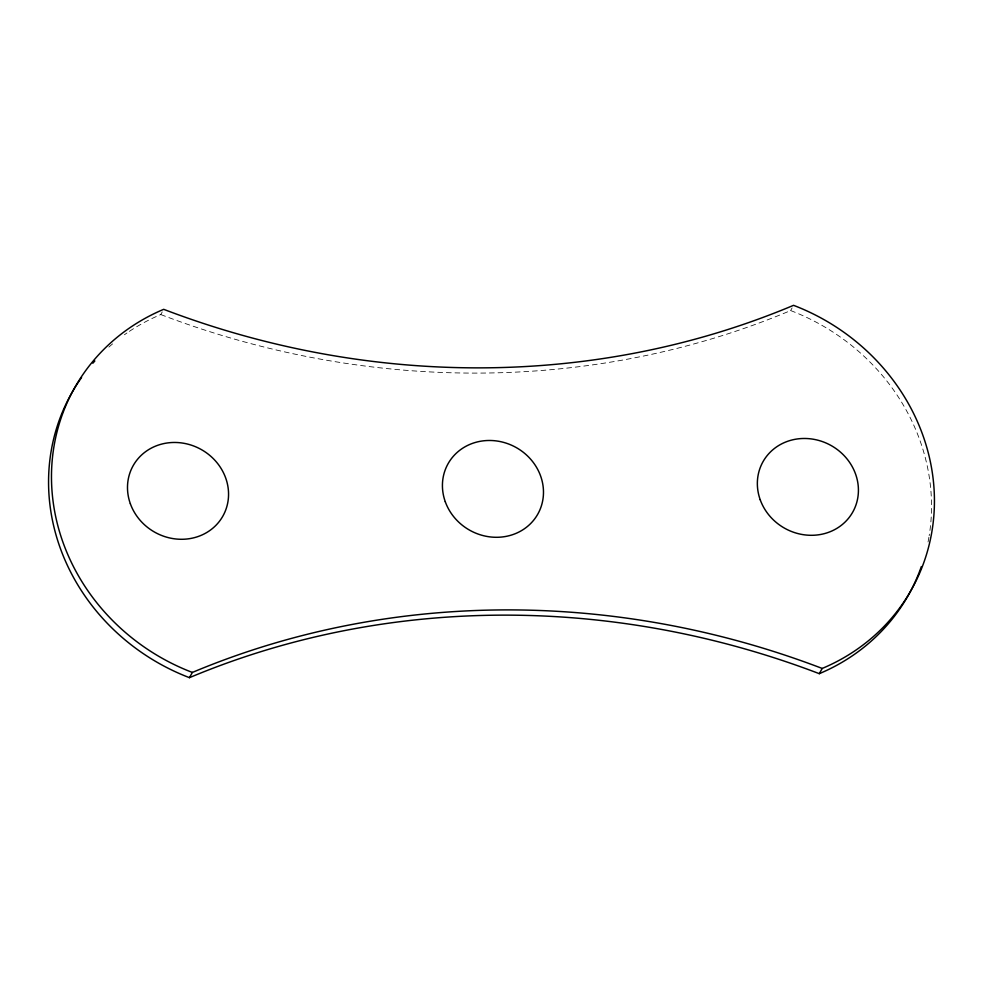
<?xml version="1.0" encoding="UTF-8"?>
<svg xmlns="http://www.w3.org/2000/svg" width="983" height="983" viewBox="0 0 983 983"><rect width="100%" height="100%" fill="white"/><g stroke="black" fill="none" stroke-linecap="round" stroke-linejoin="round"><path stroke-width="0.74" stroke-dasharray="4.92 3.69" d="M129.375 331.345A209.035 192.705 29.1 0 1 160.782 314.56L162.244 311.943M160.782 314.56A836.14 770.807 29.1 0 0 790.639 310.567L792.089 307.949M790.639 310.567A209.035 192.705 29.1 0 1 929.181 535.661M928.923 537.173A209.035 192.705 29.1 0 1 927.497 544.656M108.867 347.097A209.035 192.705 29.1 0 1 113.512 343.116M124.436 334.736A209.035 192.705 29.1 0 1 126.93 332.991"/><path stroke-width="1.47" d="M921.341 566.564A209.035 192.705 29.1 0 1 819.306 673.674A836.14 770.807 29.1 0 0 189.449 677.668L192.361 672.433A836.14 770.807 29.1 0 1 822.218 668.44A209.035 192.705 29.1 0 0 933.85 486.094A209.035 192.705 29.1 0 0 793.551 305.332A836.14 770.807 29.1 0 1 163.694 309.326A209.035 192.705 29.1 0 0 52.062 491.684A209.035 192.705 29.1 0 0 192.361 672.433M819.306 673.674L822.218 668.44M189.449 677.668A209.035 192.705 29.1 0 1 81.564 377.509M92.844 363.231A209.035 192.705 29.1 0 1 94.86 360.97M760.203 499.733A51.46 47.43 29.1 0 0 846.216 520.904A51.46 47.43 29.1 0 0 817.229 440.04A51.46 47.43 29.1 0 0 760.203 499.733M445.274 501.723A51.46 47.43 29.1 0 0 531.287 522.895A51.46 47.43 29.1 0 0 502.301 442.043A51.46 47.43 29.1 0 0 445.274 501.723M130.346 503.726A51.46 47.43 29.1 0 0 216.358 524.885A51.46 47.43 29.1 0 0 187.384 444.033A51.46 47.43 29.1 0 0 130.346 503.726"/></g></svg>
